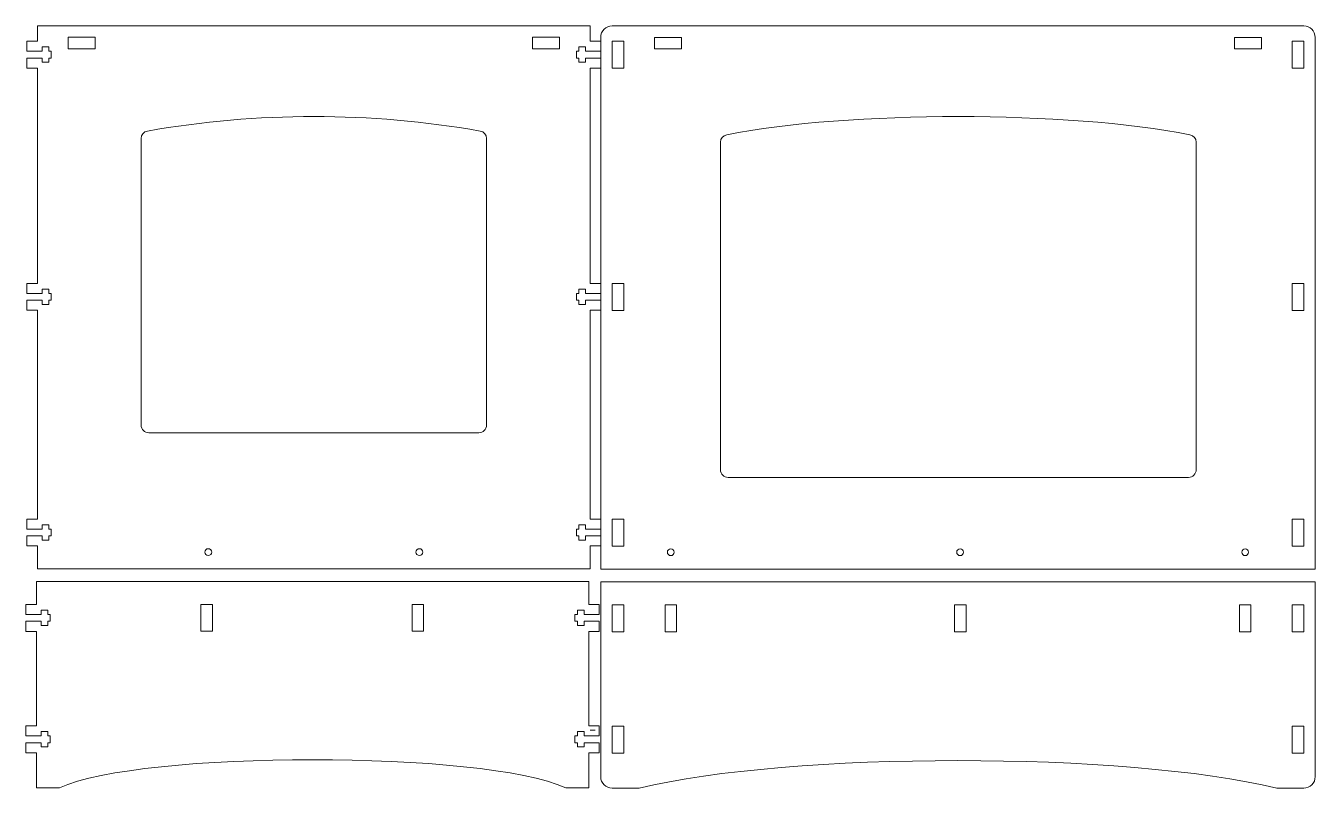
# Model space of a CAD drawing. Header units: inches. Extents: x -959 to 461, y -102 to 704.
# Drawn here: x -959 to -287, y -50 to 347 of the extents above; entities that cross this region are included whole.
import ezdxf

# ---------------------------------------------------------------- set-up
doc = ezdxf.new("R2010")
doc.units = ezdxf.units.IN
doc.header["$MEASUREMENT"] = 0
doc.layers.add('Layer 1', color=7, linetype='Continuous')

msp = doc.modelspace()

# ---------------------------------------------------------------- linework, layer by layer
at = {"layer": 'Layer 1', "color": 7, "lineweight": 18}
for points in [[(-952.85, 64.28), (-664.85, 64.28), (-664.85, 76.28), (-659.35, 76.28), (-659.35, 81.5), (-667.29, 81.5), (-667.29, 79.28), (-670.77, 79.28), (-670.77, 81.5), (-672.06, 81.5), (-672.06, 85.06), (-670.77, 85.06), (-670.77, 87.28), (-667.29, 87.28), (-667.29, 85.06), (-659.35, 85.06), (-659.35, 90.28), (-664.85, 90.28), (-664.85, 199.03), (-659.35, 199.03), (-659.35, 204.25), (-667.29, 204.25), (-667.29, 202.03), (-670.77, 202.03), (-670.77, 204.25), (-672.06, 204.25), (-672.06, 207.8), (-670.77, 207.8), (-670.77, 210.02), (-667.29, 210.02), (-667.29, 207.8), (-659.35, 207.8), (-659.35, 213.02), (-664.85, 213.02), (-664.85, 325.26), (-659.35, 325.26), (-659.35, 330.48), (-667.29, 330.48), (-667.29, 328.26), (-670.77, 328.26), (-670.77, 330.48), (-672.06, 330.48), (-672.06, 334.04), (-670.77, 334.04), (-670.77, 336.26), (-667.29, 336.26), (-667.29, 334.04), (-659.35, 334.04), (-659.35, 339.26), (-664.85, 339.26), (-664.85, 347.26), (-952.85, 347.26), (-952.85, 339.26), (-958.35, 339.26), (-958.35, 334.04), (-950.42, 334.04), (-950.42, 336.26), (-946.93, 336.26), (-946.93, 334.04), (-945.65, 334.04), (-945.65, 330.48), (-946.93, 330.48), (-946.93, 328.26), (-950.42, 328.26), (-950.42, 330.48), (-958.35, 330.48), (-958.35, 325.26), (-952.85, 325.26), (-952.85, 213.02), (-958.35, 213.02), (-958.35, 207.8), (-950.42, 207.8), (-950.42, 210.02), (-946.93, 210.02), (-946.93, 207.8), (-945.65, 207.8), (-945.65, 204.25), (-946.93, 204.25), (-946.93, 202.03), (-950.42, 202.03), (-950.42, 204.25), (-958.35, 204.25), (-958.35, 199.03), (-952.85, 199.03), (-952.85, 90.28), (-958.35, 90.28), (-958.35, 85.06), (-950.42, 85.06), (-950.42, 87.28), (-946.93, 87.28), (-946.93, 85.06), (-945.65, 85.06), (-945.65, 81.5), (-946.93, 81.5), (-946.93, 79.28), (-950.42, 79.28), (-950.42, 81.5), (-958.35, 81.5), (-958.35, 76.28), (-952.85, 76.28), (-952.85, 64.28)], [(-936.85, 335.26), (-936.85, 341.26), (-922.85, 341.26), (-922.85, 335.26), (-936.85, 335.26)], [(-694.85, 335.26), (-694.85, 341.26), (-680.85, 341.26), (-680.85, 335.26), (-694.85, 335.26)], [(-653.35, 325.21), (-647.35, 325.21), (-647.35, 339.21), (-653.35, 339.21), (-653.35, 325.21)], [(-617.35, 341.21), (-631.35, 341.21), (-631.35, 335.21), (-617.35, 335.21), (-617.35, 341.21)], [(-315.05, 335.21), (-315.05, 341.21), (-329.05, 341.21), (-329.05, 335.21), (-315.05, 335.21)], [(-299.05, 325.21), (-293.05, 325.21), (-293.05, 339.21), (-299.05, 339.21), (-299.05, 325.21)], [(-653.35, 198.98), (-647.35, 198.98), (-647.35, 212.98), (-653.35, 212.98), (-653.35, 198.98)], [(-293.05, 212.98), (-299.05, 212.98), (-299.05, 198.98), (-293.05, 198.98), (-293.05, 212.98)], [(-653.35, 76.23), (-647.35, 76.23), (-647.35, 90.23), (-653.35, 90.23), (-653.35, 76.23)], [(-299.05, 76.23), (-299.05, 90.23), (-293.05, 90.23), (-293.05, 76.23), (-299.05, 76.23)], [(-867.67, 31.82), (-867.67, 45.82), (-861.67, 45.82), (-861.67, 31.82), (-867.67, 31.82)], [(-757.67, 31.82), (-751.67, 31.82), (-751.67, 45.82), (-757.67, 45.82), (-757.67, 31.82)], [(-647.35, 45.56), (-647.35, 31.55), (-653.35, 31.55), (-653.35, 45.56), (-647.35, 45.56)], [(-625.85, 31.55), (-625.85, 45.56), (-619.85, 45.56), (-619.85, 31.55), (-625.85, 31.55)], [(-474.95, 31.55), (-474.95, 45.55), (-468.95, 45.55), (-468.95, 31.55), (-474.95, 31.55)], [(-326.55, 31.55), (-320.55, 31.55), (-320.55, 45.56), (-326.55, 45.56), (-326.55, 31.55)], [(-299.05, 31.55), (-299.05, 45.56), (-293.05, 45.56), (-293.05, 31.55), (-299.05, 31.55)], [(-664.85, -19.76), (-662.25, -19.76)], [(-653.35, -31.69), (-647.35, -31.69), (-647.35, -17.69), (-653.35, -17.69), (-653.35, -31.69)], [(-299.05, -31.69), (-299.05, -17.69), (-293.05, -17.69), (-293.05, -31.69), (-299.05, -31.69)]]:
    msp.add_lwpolyline(points, dxfattribs=at)
for points, knots in [([(-659.35, 341.21), (-659.35, 341.21), (-659.35, 64.23), (-659.35, 64.23), (-659.35, 64.23), (-287.05, 64.23), (-287.05, 64.23), (-287.05, 64.23), (-287.05, 341.21), (-287.05, 341.21), (-287.05, 344.53), (-289.74, 347.21), (-293.05, 347.21), (-293.05, 347.21), (-653.35, 347.21), (-653.35, 347.21), (-656.67, 347.21), (-659.35, 344.53), (-659.35, 341.21)], [0, 0, 0, 0, 1, 1, 1, 2, 2, 2, 3, 3, 3, 4, 4, 4, 5, 5, 5, 6, 6, 6, 6]), ([(-894.85, 135.25), (-897.06, 135.25), (-898.85, 137.04), (-898.85, 139.25), (-898.85, 139.25), (-898.85, 288.48), (-898.85, 288.48), (-898.85, 290.43), (-897.46, 292.09), (-895.55, 292.42), (-838.19, 302.52), (-779.51, 302.52), (-722.16, 292.42), (-720.25, 292.09), (-718.85, 290.43), (-718.85, 288.48), (-718.85, 288.48), (-718.85, 139.25), (-718.85, 139.25), (-718.85, 137.04), (-720.64, 135.25), (-722.85, 135.25), (-722.85, 135.25), (-894.85, 135.25), (-894.85, 135.25)], [0, 0, 0, 0, 1, 1, 1, 2, 2, 2, 3, 3, 3, 4, 4, 4, 5, 5, 5, 6, 6, 6, 7, 7, 7, 8, 8, 8, 8]), ([(-596.95, 115.98), (-596.95, 113.77), (-595.16, 111.98), (-592.95, 111.98), (-592.95, 111.98), (-353.08, 111.98), (-353.08, 111.98), (-352.02, 111.98), (-351, 112.4), (-350.25, 113.15), (-349.5, 113.9), (-349.08, 114.92), (-349.08, 115.98), (-349.08, 115.98), (-349.08, 286.59), (-349.08, 286.59), (-349.08, 288.5), (-350.43, 290.14), (-352.31, 290.51), (-416.21, 303.12), (-529.83, 303.12), (-593.73, 290.51), (-595.6, 290.14), (-596.95, 288.5), (-596.95, 286.59), (-596.95, 286.59), (-596.95, 115.98), (-596.95, 115.98)], [0, 0, 0, 0, 1, 1, 1, 2, 2, 2, 3, 3, 3, 4, 4, 4, 5, 5, 5, 6, 6, 6, 7, 7, 7, 8, 8, 8, 9, 9, 9, 9]), ([(-863.85, 74.84), (-862.87, 74.84), (-862.08, 74.04), (-862.08, 73.06), (-862.08, 72.08), (-862.87, 71.28), (-863.85, 71.28), (-864.84, 71.28), (-865.63, 72.08), (-865.63, 73.06), (-865.63, 74.04), (-864.84, 74.84), (-863.85, 74.84)], [0, 0, 0, 0, 1, 1, 1, 2, 2, 2, 3, 3, 3, 4, 4, 4, 4]), ([(-753.85, 74.84), (-752.87, 74.84), (-752.08, 74.04), (-752.08, 73.06), (-752.08, 72.08), (-752.87, 71.28), (-753.85, 71.28), (-754.84, 71.28), (-755.63, 72.08), (-755.63, 73.06), (-755.63, 74.04), (-754.84, 74.84), (-753.85, 74.84)], [0, 0, 0, 0, 1, 1, 1, 2, 2, 2, 3, 3, 3, 4, 4, 4, 4]), ([(-622.85, 74.78), (-623.84, 74.78), (-624.63, 73.99), (-624.63, 73), (-624.63, 72.02), (-623.84, 71.23), (-622.85, 71.23), (-621.87, 71.23), (-621.08, 72.02), (-621.08, 73), (-621.08, 73.99), (-621.87, 74.78), (-622.85, 74.78)], [0, 0, 0, 0, 1, 1, 1, 2, 2, 2, 3, 3, 3, 4, 4, 4, 4]), ([(-472.08, 74.78), (-473.06, 74.78), (-473.86, 73.99), (-473.86, 73), (-473.86, 72.02), (-473.06, 71.23), (-472.08, 71.23), (-471.1, 71.23), (-470.3, 72.02), (-470.3, 73), (-470.3, 73.99), (-471.1, 74.78), (-472.08, 74.78)], [0, 0, 0, 0, 1, 1, 1, 2, 2, 2, 3, 3, 3, 4, 4, 4, 4]), ([(-323.55, 74.78), (-324.54, 74.78), (-325.33, 73.99), (-325.33, 73), (-325.33, 72.02), (-324.54, 71.23), (-323.55, 71.23), (-322.57, 71.23), (-321.78, 72.02), (-321.78, 73), (-321.78, 73.99), (-322.57, 74.78), (-323.55, 74.78)], [0, 0, 0, 0, 1, 1, 1, 2, 2, 2, 3, 3, 3, 4, 4, 4, 4]), ([(-958.95, -31.47), (-958.95, -31.47), (-953.45, -31.47), (-953.45, -31.47), (-953.45, -31.47), (-953.45, -49.72), (-953.45, -49.72), (-953.45, -49.72), (-941.44, -49.72), (-941.44, -49.72), (-898.93, -30.22), (-720.12, -30.22), (-677.6, -49.72), (-677.6, -49.72), (-665.6, -49.72), (-665.6, -49.72), (-665.6, -49.72), (-665.6, -31.47), (-665.6, -31.47), (-665.6, -31.47), (-660.1, -31.47), (-660.1, -31.47), (-660.1, -31.47), (-660.1, -26.25), (-660.1, -26.25), (-660.1, -26.25), (-668.04, -26.25), (-668.04, -26.25), (-668.04, -26.25), (-668.04, -28.47), (-668.04, -28.47), (-668.04, -28.47), (-671.53, -28.47), (-671.53, -28.47), (-671.53, -28.47), (-671.53, -26.25), (-671.53, -26.25), (-671.53, -26.25), (-672.81, -26.25), (-672.81, -26.25), (-672.81, -26.25), (-672.81, -22.69), (-672.81, -22.69), (-672.81, -22.69), (-671.53, -22.69), (-671.53, -22.69), (-671.53, -22.69), (-671.53, -20.47), (-671.53, -20.47), (-671.53, -20.47), (-668.04, -20.47), (-668.04, -20.47), (-668.04, -20.47), (-668.04, -22.69), (-668.04, -22.69), (-668.04, -22.69), (-660.1, -22.69), (-660.1, -22.69), (-660.1, -22.69), (-660.1, -17.47), (-660.1, -17.47), (-660.1, -17.47), (-665.6, -17.47), (-665.6, -17.47), (-665.6, -17.47), (-665.6, 31.78), (-665.6, 31.78), (-665.6, 31.78), (-660.1, 31.78), (-660.1, 31.78), (-660.1, 31.78), (-660.1, 37), (-660.1, 37), (-660.1, 37), (-668.04, 37), (-668.04, 37), (-668.04, 37), (-668.04, 34.78), (-668.04, 34.78), (-668.04, 34.78), (-671.53, 34.78), (-671.53, 34.78), (-671.53, 34.78), (-671.53, 37), (-671.53, 37), (-671.53, 37), (-672.81, 37), (-672.81, 37), (-672.81, 37), (-672.81, 40.56), (-672.81, 40.56), (-672.81, 40.56), (-671.53, 40.56), (-671.53, 40.56), (-671.53, 40.56), (-671.53, 42.78), (-671.53, 42.78), (-671.53, 42.78), (-668.04, 42.78), (-668.04, 42.78), (-668.04, 42.78), (-668.04, 40.56), (-668.04, 40.56), (-668.04, 40.56), (-660.1, 40.56), (-660.1, 40.56), (-660.1, 40.56), (-660.1, 45.78), (-660.1, 45.78), (-660.1, 45.78), (-665.6, 45.78), (-665.6, 45.78), (-665.6, 45.78), (-665.6, 57.78), (-665.6, 57.78), (-665.6, 57.78), (-953.45, 57.78), (-953.45, 57.78), (-953.45, 57.78), (-953.45, 45.78), (-953.45, 45.78), (-953.45, 45.78), (-958.95, 45.78), (-958.95, 45.78), (-958.95, 45.78), (-958.95, 40.56), (-958.95, 40.56), (-958.95, 40.56), (-951.01, 40.56), (-951.01, 40.56), (-951.01, 40.56), (-951.01, 42.78), (-951.01, 42.78), (-951.01, 42.78), (-947.52, 42.78), (-947.52, 42.78), (-947.52, 42.78), (-947.52, 40.56), (-947.52, 40.56), (-947.52, 40.56), (-946.24, 40.56), (-946.24, 40.56), (-946.24, 40.56), (-946.24, 37), (-946.24, 37), (-946.24, 37), (-947.52, 37), (-947.52, 37), (-947.52, 37), (-947.52, 34.78), (-947.52, 34.78), (-947.52, 34.78), (-951.01, 34.78), (-951.01, 34.78), (-951.01, 34.78), (-951.01, 37), (-951.01, 37), (-951.01, 37), (-958.95, 37), (-958.95, 37), (-958.95, 37), (-958.95, 31.78), (-958.95, 31.78), (-958.95, 31.78), (-953.45, 31.78), (-953.45, 31.78), (-953.45, 31.78), (-953.45, -17.47), (-953.45, -17.47), (-953.45, -17.47), (-958.95, -17.47), (-958.95, -17.47), (-958.95, -17.47), (-958.95, -22.69), (-958.95, -22.69), (-958.95, -22.69), (-951.01, -22.69), (-951.01, -22.69), (-951.01, -22.69), (-951.01, -20.47), (-951.01, -20.47), (-951.01, -20.47), (-947.52, -20.47), (-947.52, -20.47), (-947.52, -20.47), (-947.52, -22.69), (-947.52, -22.69), (-947.52, -22.69), (-946.24, -22.69), (-946.24, -22.69), (-946.24, -22.69), (-946.24, -26.25), (-946.24, -26.25), (-946.24, -26.25), (-947.52, -26.25), (-947.52, -26.25), (-947.52, -26.25), (-947.52, -28.47), (-947.52, -28.47), (-947.52, -28.47), (-951.01, -28.47), (-951.01, -28.47), (-951.01, -28.47), (-951.01, -26.25), (-951.01, -26.25), (-951.01, -26.25), (-958.95, -26.25), (-958.95, -26.25), (-958.95, -26.25), (-958.95, -31.47), (-958.95, -31.47)], [0, 0, 0, 0, 1, 1, 1, 2, 2, 2, 3, 3, 3, 4, 4, 4, 5, 5, 5, 6, 6, 6, 7, 7, 7, 8, 8, 8, 9, 9, 9, 10, 10, 10, 11, 11, 11, 12, 12, 12, 13, 13, 13, 14, 14, 14, 15, 15, 15, 16, 16, 16, 17, 17, 17, 18, 18, 18, 19, 19, 19, 20, 20, 20, 21, 21, 21, 22, 22, 22, 23, 23, 23, 24, 24, 24, 25, 25, 25, 26, 26, 26, 27, 27, 27, 28, 28, 28, 29, 29, 29, 30, 30, 30, 31, 31, 31, 32, 32, 32, 33, 33, 33, 34, 34, 34, 35, 35, 35, 36, 36, 36, 37, 37, 37, 38, 38, 38, 39, 39, 39, 40, 40, 40, 41, 41, 41, 42, 42, 42, 43, 43, 43, 44, 44, 44, 45, 45, 45, 46, 46, 46, 47, 47, 47, 48, 48, 48, 49, 49, 49, 50, 50, 50, 51, 51, 51, 52, 52, 52, 53, 53, 53, 54, 54, 54, 55, 55, 55, 56, 56, 56, 57, 57, 57, 58, 58, 58, 59, 59, 59, 60, 60, 60, 61, 61, 61, 62, 62, 62, 63, 63, 63, 64, 64, 64, 65, 65, 65, 66, 66, 66, 67, 67, 67, 68, 68, 68, 69, 69, 69, 70, 70, 70, 70]), ([(-659.35, -43.94), (-659.35, -43.94), (-659.35, 57.56), (-659.35, 57.56), (-659.35, 57.56), (-287.05, 57.56), (-287.05, 57.56), (-287.05, 57.56), (-287.05, -43.94), (-287.05, -43.94), (-287.05, -45.54), (-287.69, -47.06), (-288.81, -48.19), (-289.94, -49.31), (-291.46, -49.94), (-293.05, -49.94), (-293.05, -49.94), (-307.05, -49.94), (-307.05, -49.94), (-385.52, -30.77), (-560.89, -30.77), (-639.35, -49.94), (-639.35, -49.94), (-653.35, -49.94), (-653.35, -49.94), (-656.67, -49.94), (-659.35, -47.26), (-659.35, -43.94)], [0, 0, 0, 0, 1, 1, 1, 2, 2, 2, 3, 3, 3, 4, 4, 4, 5, 5, 5, 6, 6, 6, 7, 7, 7, 8, 8, 8, 9, 9, 9, 9])]:
    msp.add_open_spline(points, degree=3, knots=knots, dxfattribs=at)

doc.saveas('drawing.dxf')
